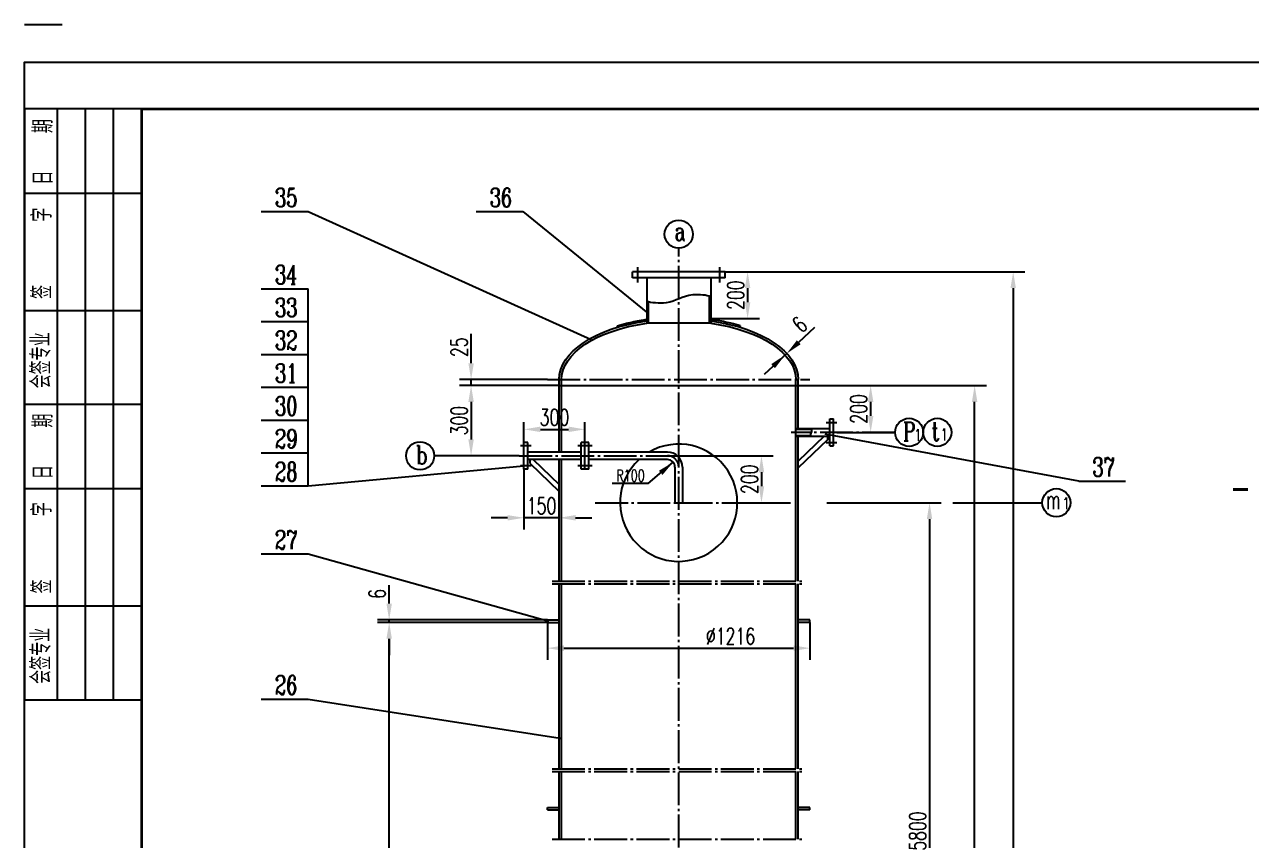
# Model space of a CAD drawing. Header units: millimetres. Extents: x 0 to 11880, y -160 to 16980.
# Drawn here: x 0 to 5234, y 13501 to 16980 of the extents above; entities that cross this region are included whole.
import ezdxf

# ---------------------------------------------------------------- set-up
doc = ezdxf.new("R2010")
doc.units = ezdxf.units.MM
doc.header["$LTSCALE"] = 10
doc.header["$MEASUREMENT"] = 0
doc.linetypes.add('CENW', pattern=[18, 14, -1.5, 1, -1.5])
doc.layers.add('1', color=2, linetype='CENW')
doc.layers.add('2', color=2, linetype='Continuous')
doc.styles.add('HZ', font='txt', dxfattribs={"width": 0.75, "bigfont": 'HZ'})
doc.styles.add('xtj', font='complex.shx', dxfattribs={"width": 0.7, "height": 70, "bigfont": 'hz5.shx'})
doc.dimstyles.new('xtj', dxfattribs={"dimtxt": 70, "dimasz": 70, "dimexe": 50, "dimexo": 0, "dimgap": 16, "dimtad": 1, "dimdec": 3, "dimdsep": 46, "dimtxsty": 'xtj', "dimcen": 0, "dimadec": 3, "dimazin": 2, "dimtfac": 0.6, "dimtdec": 3, "dimtmove": 0, "dimatfit": 3, "dimfxl": 0, "dimtolj": 1, "dimarcsym": 0})

# ---------------------------------------------------------------- blocks, each defined once
blk = doc.blocks.new('*D6')
at = {"color": 0, "linetype": 'ByBlock'}
for p, q in [((-7467.6, 12927.8), (-6978.8, 12927.8)), ((-7028.8, 12857.8), (-7028.8, 10197.8)), ((-7748.9, 10127.8), (-6978.8, 10127.8))]:
    blk.add_line(p, q, dxfattribs=at)
for points in [[(-7040.5, 12857.8), (-7017.2, 12857.8), (-7028.8, 12927.8)], [(-7040.5, 10197.8), (-7017.2, 10197.8), (-7028.8, 10127.8)]]:
    blk.add_solid(points, dxfattribs=at)
at = {"layer": 'Defpoints', "color": 0, "linetype": 'ByBlock'}
for p in [(-7467.6, 12927.8), (-7748.9, 10127.8), (-7028.8, 10127.8)]:
    blk.add_point(p, dxfattribs=at)
at = {"color": 0, "linetype": 'ByBlock', "insert": (-7079.8, 11527.8), "char_height": 70, "attachment_point": 5, "rotation": 90, "style": 'xtj'}
blk.add_mtext('\\A1;5800', dxfattribs=at)
blk = doc.blocks.new('*D7')
at = {"color": 0, "linetype": 'ByBlock'}
for p, q in [((-7588.9, 13427.8), (-6786.4, 13427.8)), ((-6836.4, 6497.8), (-6836.4, 13357.8)), ((-7588.9, 6427.8), (-6786.4, 6427.8))]:
    blk.add_line(p, q, dxfattribs=at)
for points in [[(-6848.1, 13357.8), (-6824.7, 13357.8), (-6836.4, 13427.8)], [(-6848.1, 6497.8), (-6824.7, 6497.8), (-6836.4, 6427.8)]]:
    blk.add_solid(points, dxfattribs=at)
at = {"layer": 'Defpoints', "color": 0, "linetype": 'ByBlock'}
for p in [(-7588.9, 13427.8), (-6836.4, 13427.8), (-7588.9, 6427.8)]:
    blk.add_point(p, dxfattribs=at)
at = {"color": 0, "linetype": 'ByBlock', "insert": (-6887.4, 9927.8), "char_height": 70, "attachment_point": 5, "rotation": 90, "style": 'xtj'}
blk.add_mtext('\\A1;13000', dxfattribs=at)
blk = doc.blocks.new('*D66')
at = {"color": 0, "linetype": 'ByBlock'}
for p, q in [((2988.2, 15926.1), (4267.5, 15926.1)), ((4217.5, 15856.1), (4217.5, 5851.3)), ((3404.7, 5781.3), (4267.5, 5781.3))]:
    blk.add_line(p, q, dxfattribs=at)
for points in [[(4205.9, 15856.1), (4229.2, 15856.1), (4217.5, 15926.1)], [(4205.9, 5851.3), (4229.2, 5851.3), (4217.5, 5781.3)]]:
    blk.add_solid(points, dxfattribs=at)
at = {"layer": 'Defpoints', "color": 0, "linetype": 'ByBlock'}
for p in [(2988.2, 15926.1), (3404.7, 5781.3), (4217.5, 5781.3)]:
    blk.add_point(p, dxfattribs=at)
at = {"color": 0, "linetype": 'ByBlock', "insert": (4166.5, 10853.7), "char_height": 70, "attachment_point": 5, "rotation": 90, "style": 'xtj'}
blk.add_mtext('\\A1;~19181', dxfattribs=at)
blk = doc.blocks.new('*D43')
at = {"color": 0, "linetype": 'ByBlock'}
for p, q in [((-8658.9, 12417.8), (-9384.1, 12417.8)), ((-9334.1, 7487.8), (-9334.1, 12347.8)), ((-8658.9, 7417.8), (-9384.1, 7417.8))]:
    blk.add_line(p, q, dxfattribs=at)
for points in [[(-9345.8, 12347.8), (-9322.4, 12347.8), (-9334.1, 12417.8)], [(-9345.8, 7487.8), (-9322.4, 7487.8), (-9334.1, 7417.8)]]:
    blk.add_solid(points, dxfattribs=at)
at = {"layer": 'Defpoints', "color": 0, "linetype": 'ByBlock'}
for p in [(-9334.1, 12417.8), (-8658.9, 12417.8), (-8658.9, 7417.8)]:
    blk.add_point(p, dxfattribs=at)
at = {"color": 0, "linetype": 'ByBlock', "insert": (-9385.1, 9917.8), "char_height": 70, "attachment_point": 5, "rotation": 90, "style": 'xtj'}
blk.add_mtext('\\A1;3x3000=9000', dxfattribs=at)
blk = doc.blocks.new('*D19')
at = {"color": 0, "linetype": 'ByBlock'}
for p, q in [((-8658.9, 12417.8), (-8658.9, 12257.7)), ((-7538.9, 12417.8), (-7538.9, 12257.7)), ((-8588.9, 12307.7), (-7608.9, 12307.7))]:
    blk.add_line(p, q, dxfattribs=at)
for points in [[(-8588.9, 12319.4), (-8588.9, 12296.1), (-8658.9, 12307.7)], [(-7608.9, 12319.4), (-7608.9, 12296.1), (-7538.9, 12307.7)]]:
    blk.add_solid(points, dxfattribs=at)
at = {"layer": 'Defpoints', "color": 0, "linetype": 'ByBlock'}
for p in [(-8658.9, 12417.8), (-7538.9, 12417.8), (-7538.9, 12307.7)]:
    blk.add_point(p, dxfattribs=at)
at = {"color": 0, "linetype": 'ByBlock', "insert": (-7877.8, 12358.7), "char_height": 70, "attachment_point": 5, "style": 'xtj'}
blk.add_mtext('\\A1;∅1216', dxfattribs=at)
blk = doc.blocks.new('*D26')
at = {"color": 0, "linetype": 'ByBlock'}
for p, q in [((2197.5, 15147.9), (2344, 15147.9)), ((2294, 15077.9), (2294, 15017.9)), ((2136.5, 14947.9), (2344, 14947.9))]:
    blk.add_line(p, q, dxfattribs=at)
for points in [[(2282.3, 15077.9), (2305.6, 15077.9), (2294, 15147.9)], [(2282.3, 15017.9), (2305.6, 15017.9), (2294, 14947.9)]]:
    blk.add_solid(points, dxfattribs=at)
at = {"layer": 'Defpoints', "color": 0, "linetype": 'ByBlock'}
for p in [(2197.5, 15147.9), (2136.5, 14947.9), (2294, 14947.9)]:
    blk.add_point(p, dxfattribs=at)
at = {"color": 0, "linetype": 'ByBlock', "insert": (2243, 15047.9), "char_height": 70, "attachment_point": 5, "rotation": 90, "style": 'xtj'}
blk.add_mtext('\\A1;200', dxfattribs=at)
blk = doc.blocks.new('*D64')
at = {"color": 0, "linetype": 'ByBlock'}
for p, q in [((-21759.2, 16409.7), (-21759.2, 16152.9)), ((-21829.2, 16202.9), (-21899.2, 16202.9)), ((-21609.2, 16202.9), (-21759.2, 16202.9)), ((-21539.2, 16202.9), (-21469.2, 16202.9))]:
    blk.add_line(p, q, dxfattribs=at)
for points in [[(-21829.2, 16214.5), (-21829.2, 16191.2), (-21759.2, 16202.9)], [(-21539.2, 16214.5), (-21539.2, 16191.2), (-21609.2, 16202.9)]]:
    blk.add_solid(points, dxfattribs=at)
at = {"layer": 'Defpoints', "color": 0, "linetype": 'ByBlock'}
for p in [(-21759.2, 16409.7), (-21609.2, 16315.7), (-21759.2, 16202.9)]:
    blk.add_point(p, dxfattribs=at)
at = {"color": 0, "linetype": 'ByBlock', "insert": (-21684.2, 16253.9), "char_height": 70, "attachment_point": 5, "style": 'xtj'}
blk.add_mtext('\\A1;150', dxfattribs=at)
blk = doc.blocks.new('*D65')
at = {"color": 0, "linetype": 'ByBlock'}
for p, q in [((-21759.2, 16524.7), (-21759.2, 16610)), ((-21499.2, 16524.7), (-21499.2, 16610)), ((-21689.2, 16580), (-21569.2, 16580))]:
    blk.add_line(p, q, dxfattribs=at)
for points in [[(-21689.2, 16591.7), (-21689.2, 16568.4), (-21759.2, 16580)], [(-21569.2, 16591.7), (-21569.2, 16568.4), (-21499.2, 16580)]]:
    blk.add_solid(points, dxfattribs=at)
at = {"layer": 'Defpoints', "color": 0, "linetype": 'ByBlock'}
for p in [(-21499.2, 16580), (-21759.2, 16524.7), (-21499.2, 16524.7)]:
    blk.add_point(p, dxfattribs=at)
at = {"color": 0, "linetype": 'ByBlock', "insert": (-21629.2, 16631), "char_height": 70, "attachment_point": 5, "style": 'xtj'}
blk.add_mtext('\\A1;300', dxfattribs=at)
blk = doc.blocks.new('*D27')
at = {"color": 2, "linetype": 'ByBlock'}
for p, q in [((-8146.9, 13127.8), (-7695.8, 13127.8)), ((-7745.8, 13057.8), (-7745.8, 12997.8)), ((-7836.4, 12927.8), (-7695.8, 12927.8))]:
    blk.add_line(p, q, dxfattribs=at)
for points in [[(-7757.4, 13057.8), (-7734.1, 13057.8), (-7745.8, 13127.8)], [(-7757.4, 12997.8), (-7734.1, 12997.8), (-7745.8, 12927.8)]]:
    blk.add_solid(points, dxfattribs=at)
at = {"layer": 'Defpoints', "color": 0, "linetype": 'ByBlock'}
for p in [(-8146.9, 13127.8), (-7836.4, 12927.8), (-7745.8, 12927.8)]:
    blk.add_point(p, dxfattribs=at)
at = {"color": 2, "linetype": 'ByBlock', "insert": (-7796.8, 13027.8), "char_height": 70, "attachment_point": 5, "rotation": 90, "style": 'xtj'}
blk.add_mtext('\\A1;200', dxfattribs=at)
blk = doc.blocks.new('*D14')
at = {"color": 0, "linetype": 'ByBlock'}
for p, q in [((-7588.9, 13427.8), (-7230.1, 13427.8)), ((-7280.1, 13357.8), (-7280.1, 13297.8)), ((-7423.9, 13227.8), (-7230.1, 13227.8))]:
    blk.add_line(p, q, dxfattribs=at)
for points in [[(-7291.7, 13357.8), (-7268.4, 13357.8), (-7280.1, 13427.8)], [(-7291.7, 13297.8), (-7268.4, 13297.8), (-7280.1, 13227.8)]]:
    blk.add_solid(points, dxfattribs=at)
at = {"layer": 'Defpoints', "color": 0, "linetype": 'ByBlock'}
for p in [(-7588.9, 13427.8), (-7423.9, 13227.8), (-7280.1, 13227.8)]:
    blk.add_point(p, dxfattribs=at)
at = {"color": 0, "linetype": 'ByBlock', "insert": (-7331.1, 13327.8), "char_height": 70, "attachment_point": 5, "rotation": 90, "style": 'xtj'}
blk.add_mtext('\\A1;200', dxfattribs=at)

msp = doc.modelspace()

# ---------------------------------------------------------------- linework, layer by layer
for p, q in [((2988.16053, 15926.13295), (2593.16053, 15926.13295)), ((2593.16053, 15900.13295), (2593.16053, 15926.13295)), ((2988.16053, 15900.13295), (2988.16053, 15926.13295)), ((2988.16053, 15900.13295), (2593.16053, 15900.13295)), ((2654.16053, 15900.13295), (2654.16053, 15706.13295)), ((2927.16053, 15900.13295), (2927.16053, 15706.13295)), ((2921.16053, 15821.55172), (2921.16053, 15706.13295)), ((2660.16053, 15797.83648), (2660.16053, 15706.13295)), ((2927.16053, 15706.13295), (2654.16053, 15706.13295)), ((2527.79046, 15695.20808), (2529.53491, 15689.46746)), ((3053.5306, 15695.20808), (3051.78615, 15689.46746)), ((2280.66053, 15157.13295), (2280.66053, 15466.13295)), ((2280.66053, 15441.13295), (3300.66053, 15441.13295)), ((2290.66053, 15157.13295), (2290.66053, 15466.13295)), ((3290.66053, 14607.13295), (3290.66053, 15466.13295)), ((3300.66053, 15257.13295), (3300.66053, 15466.13295)), ((3434.66053, 15298.63295), (3450.66053, 15298.63295)), ((3434.66053, 15183.63295), (3434.66053, 15298.63295)), ((3450.66053, 15183.63295), (3450.66053, 15298.63295)), ((3290.66053, 15257.13295), (3434.66053, 15257.13295)), ((3290.66053, 15254.13295), (3356.28652, 15254.13295)), ((2130.66053, 15083.63295), (2130.66053, 15198.63295)), ((2146.66053, 15198.63295), (2130.66053, 15198.63295)), ((2146.66053, 15083.63295), (2146.66053, 15198.63295)), ((2374.66053, 15083.63295), (2374.66053, 15198.63295)), ((2406.66053, 15198.63295), (2374.66053, 15198.63295)), ((2390.66053, 15083.63295), (2390.66053, 15198.63295)), ((2406.66053, 15083.63295), (2406.66053, 15198.63295)), ((3290.66053, 15228.13295), (3352.66198, 15228.13295)), ((3290.66053, 15225.13295), (3434.66053, 15225.13295)), ((3411.2942, 15225.13295), (3300.66053, 15118.65029)), ((3300.66053, 14607.13295), (3300.66053, 15225.13295)), ((3425.42832, 15209.77475), (3300.66053, 15089.68827)), ((3425.42832, 15225.13295), (3425.42832, 15209.77475)), ((3434.66053, 15183.63295), (3450.66053, 15183.63295)), ((2374.66053, 15157.13295), (2146.66053, 15157.13295)), ((2742.66053, 15157.13295), (2406.66053, 15157.13295)), ((2146.66053, 15083.63295), (2130.66053, 15083.63295)), ((2374.66053, 15125.13295), (2146.66053, 15125.13295)), ((2155.89274, 15125.13295), (2155.89274, 15109.77475)), ((2155.89274, 15109.77475), (2280.66053, 14989.68827)), ((2170.02687, 15125.13295), (2280.66053, 15018.65029)), ((2280.66053, 14607.13295), (2280.66053, 15125.13295)), ((2290.66053, 14607.13295), (2290.66053, 15125.13295)), ((2406.66053, 15083.63295), (2374.66053, 15083.63295)), ((2742.66053, 15125.13295), (2406.66053, 15125.13295)), ((2774.66053, 15093.13295), (2774.66053, 14941.13295)), ((2806.66053, 15093.13295), (2806.66053, 14941.13295)), ((2774.66053, 14941.13295), (2806.66053, 14941.13295)), ((2280.66053, 13807.13295), (2280.66053, 14595.13295)), ((2290.66053, 13807.13295), (2290.66053, 14595.13295)), ((3290.66053, 13807.13295), (3290.66053, 14595.13295)), ((3300.66053, 13807.13295), (3300.66053, 14595.13295)), ((2230.66053, 14441.13295), (2280.66053, 14441.13295)), ((2230.66053, 14431.13295), (2230.66053, 14441.13295)), ((2230.66053, 14431.13295), (2280.66053, 14431.13295)), ((3350.66053, 14441.13295), (3300.66053, 14441.13295)), ((3350.66053, 14431.13295), (3300.66053, 14431.13295)), ((3350.66053, 14431.13295), (3350.66053, 14441.13295)), ((2280.66053, 13507.13295), (2280.66053, 13795.13295)), ((2290.66053, 13507.13295), (2290.66053, 13795.13295)), ((3290.66053, 13507.13295), (3290.66053, 13795.13295)), ((3300.66053, 13507.13295), (3300.66053, 13795.13295)), ((2230.66053, 13631.13295), (2230.66053, 13641.13295)), ((2230.66053, 13641.13295), (2280.66053, 13641.13295)), ((2230.66053, 13631.13295), (2280.66053, 13631.13295)), ((3350.66053, 13641.13295), (3300.66053, 13641.13295)), ((3350.66053, 13631.13295), (3300.66053, 13631.13295)), ((3350.66053, 13631.13295), (3350.66053, 13641.13295))]:
    msp.add_line(p, q)
at = {"color": 0, "linetype": 'ByBlock'}
for p, q in [((1905.00799, 15536.13295), (1905.00799, 15661.17601)), ((3302.80324, 15625.13062), (3371.91444, 15689.38293)), ((3244.56114, 15570.98325), (3251.53642, 15577.46813)), ((3193.29432, 15523.32076), (3155.00182, 15487.72044)), ((2230.66053, 15466.13295), (1855.00799, 15466.13295)), ((2280.66053, 15441.13295), (1855.00799, 15441.13295)), ((2280.66053, 15441.13295), (1855.00799, 15441.13295)), ((1905.00799, 15441.13295), (1905.00799, 15466.13295)), ((1905.00799, 15371.13295), (1905.00799, 15211.13295)), ((1905.00799, 15371.13295), (1905.00799, 15301.13295)), ((2110.66053, 15141.13295), (1855.00799, 15141.13295)), ((2660.40117, 15023.15155), (2767.03368, 15113.86818)), ((1555.43316, 14511.13295), (1555.43316, 14589.6097)), ((2230.66053, 14441.13295), (1505.43316, 14441.13295)), ((2230.66053, 14431.13295), (1505.43316, 14431.13295)), ((1555.43316, 14431.13295), (1555.43316, 14441.13295)), ((1555.43316, 14361.13295), (1555.43316, 14291.13295))]:
    msp.add_line(p, q, dxfattribs=at)
for centre, radius, start, end in [((2790.66053, 14941.13295), 250, 132.60821753, 120.23128626), ((2742.66053, 15093.13295), 64, 0, 90), ((2742.66053, 15093.13295), 32, 0, 90)]:
    msp.add_arc(centre, radius, start, end)
at = {"extrusion": (0, 0, -1)}
for major_axis, ratio, start_param, end_param in [((-510, 0), 0.5098039216, 0, 1.2998461604), ((-500, 0), 0.5, 0, 1.2942862113), ((-510, 0), 0.5098039216, 1.8417464932, 3.1415926536), ((-500, 0), 0.5, 1.8473064423, 3.1415926536)]:
    msp.add_ellipse((2790.66053, 15466.13295), major_axis=major_axis, ratio=ratio, start_param=start_param, end_param=end_param, dxfattribs=at)
for points in [[(2527.79046, 15695.20808), (2540.77001, 15699.15217), (2554.08468, 15702.80301), (2588.4493, 15711.25217), (2609.87853, 15715.64156), (2638.91297, 15720.46103), (2646.09443, 15721.56497), (2653.31924, 15722.5881)], [(3053.5306, 15695.20808), (3040.55106, 15699.15217), (3027.23639, 15702.80301), (2992.87177, 15711.25217), (2971.44253, 15715.64156), (2942.40809, 15720.46103), (2935.22664, 15721.56497), (2928.00182, 15722.5881)]]:
    msp.add_open_spline(points, degree=3, knots=[1.03327171096, 1.03327171096, 1.03327171096, 1.03327171096, 1.12142520794, 1.12142520794, 1.2560232599, 1.2560232599, 1.29984616045, 1.29984616045, 1.29984616045, 1.29984616045])
at = {"color": 0, "linetype": 'ByBlock'}
for points in [[(3294.85949, 15633.67509), (3310.74699, 15616.58615), (3251.53642, 15577.46813)], [(3185.35057, 15531.86523), (3201.23806, 15514.77629), (3244.56114, 15570.98325)], [(1893.34132, 15536.13295), (1916.67466, 15536.13295), (1905.00799, 15466.13295)], [(1893.34132, 15371.13295), (1916.67466, 15371.13295), (1905.00799, 15441.13295)], [(1893.34132, 15371.13295), (1916.67466, 15371.13295), (1905.00799, 15441.13295)], [(1893.34132, 15211.13295), (1916.67466, 15211.13295), (1905.00799, 15141.13295)], [(2706.1577, 15077.39591), (2721.27714, 15059.62382), (2767.03368, 15113.86818)], [(1543.7665, 14511.13295), (1567.09983, 14511.13295), (1555.43316, 14441.13295)], [(1543.7665, 14361.13295), (1567.09983, 14361.13295), (1555.43316, 14431.13295)]]:
    msp.add_solid(points, dxfattribs=at)
at = {"layer": '1', "linetype": 'Continuous'}
for p, q in [((140, 14100), (140, 16620)), ((260, 14100), (260, 16620)), ((380, 14100), (380, 16620)), ((500, 16260), (0, 16260)), ((500, 15760), (0, 15760)), ((500, 15360), (0, 15360)), ((500, 15000), (0, 15000)), ((500, 14500), (0, 14500))]:
    msp.add_line(p, q, dxfattribs=at)
at = {"layer": '1'}
for p, q in [((2790.66053, 5731.29139), (2790.66053, 16026.13295)), ((2615.66053, 15880.13295), (2615.66053, 15946.13295)), ((2965.66053, 15880.13295), (2965.66053, 15946.13295)), ((2230.66053, 15466.13295), (3350.66053, 15466.13295)), ((3419.66053, 15283.63295), (3465.66053, 15283.63295)), ((3713.75921, 15241.13295), (3270.66053, 15241.13295)), ((2161.66053, 15183.63295), (2115.66053, 15183.63295)), ((2421.66053, 15183.63295), (2359.66053, 15183.63295)), ((3419.66053, 15198.63295), (3465.66053, 15198.63295)), ((2110.66053, 15141.13295), (2742.66053, 15141.13295)), ((2161.66053, 15098.63295), (2115.66053, 15098.63295)), ((2421.66053, 15098.63295), (2359.66053, 15098.63295)), ((2434.78442, 14941.13295), (3184.04079, 14941.13295)), ((2250.66053, 14607.13295), (3330.66053, 14607.13295)), ((2250.66053, 14595.13295), (3330.66053, 14595.13295)), ((2250.66053, 13807.13295), (3330.66053, 13807.13295)), ((2250.66053, 13795.13295), (3330.66053, 13795.13295)), ((2250.66053, 13507.13295), (3330.66053, 13507.13295))]:
    msp.add_line(p, q, dxfattribs=at)
at = {"layer": '1', "linetype": 'Continuous'}
msp.add_lwpolyline([(0, 16980), (160, 16980)], dxfattribs=at)
msp.add_lwpolyline([(0, 0), (0, 16820), (11880, 16820), (11880, 0)], close=True, dxfattribs=at)
at = {"layer": '1', "color": 1, "linetype": 'Continuous', "const_width": 12}
msp.add_lwpolyline([(500, 200), (11680, 200), (11680, 16620), (500, 16620), (500, 200)], dxfattribs=at)
at = {"layer": '1'}
msp.add_arc((2742.66053, 15093.13295), 48, 0, 90, dxfattribs=at)
at = {"layer": '2'}
for p, q in [((0, 16620), (0, 14100)), ((500, 16620), (0, 16620)), ((500, 14100), (500, 16620)), ((1009.9785, 16182.39489), (1209.9785, 16182.39489)), ((1209.9785, 16182.39489), (2417.31014, 15637.59625)), ((1926.09481, 16182.39489), (2126.09481, 16182.39489)), ((2126.09481, 16182.39489), (2658.40762, 15749.13846)), ((1009.9785, 15853.6967), (1209.9785, 15853.6967)), ((1209.9785, 15013.6967), (1209.9785, 15853.6967)), ((1009.9785, 15713.6967), (1209.9785, 15713.6967)), ((1009.9785, 15573.6967), (1209.9785, 15573.6967)), ((3210.0754, 15538.93076), (3251.53642, 15577.46813)), ((1009.9785, 15433.6967), (1209.9785, 15433.6967)), ((1009.9785, 15293.6967), (1209.9785, 15293.6967)), ((4497.13268, 15033.31909), (3415.41901, 15233.59859)), ((3646.22254, 15241.13295), (3713.75921, 15241.13295)), ((1009.9785, 15153.6967), (1209.9785, 15153.6967)), ((1855.00799, 15141.13295), (1747.52348, 15141.13295)), ((1209.9785, 15013.6967), (2130.66053, 15098.63295)), ((2660.40117, 15023.15155), (2506.79631, 15023.15155)), ((4497.13268, 15033.31909), (4697.13268, 15033.31909)), ((1009.9785, 15013.6967), (1209.9785, 15013.6967)), ((3178.37282, 14941.13295), (3267.44972, 14941.13295)), ((3960.2224, 14941.13295), (4341.57381, 14941.13295)), ((1009.9785, 14723.04), (1209.9785, 14723.04)), ((1209.9785, 14723.04), (2236.27702, 14436.13295)), ((1009.9785, 14104.15802), (1209.9785, 14104.15802)), ((1209.9785, 14104.15802), (2285.66053, 13936.65763))]:
    msp.add_line(p, q, dxfattribs=at)
at = {"layer": '2', "linetype": 'Continuous'}
msp.add_line((0, 14100), (500, 14100), dxfattribs=at)
at = {"layer": '2', "color": 1, "linetype": 'Continuous'}
msp.add_lwpolyline([(500, 200), (500, 16620), (11680, 16620), (11680, 200)], close=True, dxfattribs=at)
msp.add_lwpolyline([(500, 200), (500, 16620), (11680, 16620), (11680, 200)], close=True, dxfattribs=at)
at = {"layer": '2'}
for points in [[(5219.76672, 14997.54346, 12, 12, 0), (5154.81659, 14997.54346, 0, 0, 0), (5154.81659, 14930.0448, 20, 0, 0), (5154.81659, 14856.41901, 0, 0, 0)], [(4868.17806, 14864.13131, 0, 0, 0), (4974.50643, 14864.13131, 30, 0, 0), (5082.01866, 14864.13131, 0, 0, 0)]]:
    msp.add_lwpolyline(points, format="xyseb", dxfattribs=at)
for centre in [(2790.66053, 16086.13295), (3773.75921, 15241.13295), (3893.75921, 15241.13295), (1687.52348, 15141.13295), (4401.57381, 14941.13295)]:
    msp.add_circle(centre, 60, dxfattribs=at)
for points, knots in [([(2927.16053, 15819.27926), (2911.81915, 15826.27891), (2815.35096, 15836.02736), (2766.60073, 15784.08966), (2672.50453, 15793.45657), (2654.16053, 15799.59182)], [13.2394648167, 13.2394648167, 13.2394648167, 13.2394648167, 60.559240038, 147.552705304, 202.6764983794, 202.6764983794, 202.6764983794, 202.6764983794]), ([(3355.00554, 15257.13295), (3356.43088, 15254.13482), (3359.26715, 15246.37533), (3351.3028, 15235.92994), (3352.51425, 15228.09351), (3353.37359, 15225.13295)], [3.2650779965, 3.2650779965, 3.2650779965, 3.2650779965, 12.6914811538, 27.7021354027, 36.7202418252, 36.7202418252, 36.7202418252, 36.7202418252])]:
    msp.add_open_spline(points, degree=3, knots=knots, dxfattribs=at)
at = {"layer": 'Defpoints', "color": 0, "linetype": 'ByBlock'}
for p in [(3244.54202, 15571.00381), (3251.5173, 15577.48869), (3251.53642, 15577.46813), (1905.00799, 15466.13295), (2230.66053, 15466.13295), (2280.66053, 15441.13295), (2280.66053, 15441.13295), (1905.00799, 15141.13295), (2110.66053, 15141.13295), (2742.66053, 15093.13295), (2767.03368, 15113.86818), (1555.43316, 14441.13295), (2230.66053, 14441.13295), (2230.66053, 14431.13295)]:
    msp.add_point(p, dxfattribs=at)

# ---------------------------------------------------------------- texts
at = {"color": 0, "linetype": 'ByBlock', "char_height": 70, "attachment_point": 5, "style": 'xtj'}
for s, insert, rotation in [('\\A1;6', (3306.57839, 15700.65868), 42.91344018), ('25', (1854.00799, 15604.16162), 90), ('300', (1854.00799, 15291.13295), 90), ('\\A1;6', (1504.43316, 14552.27123), 90)]:
    msp.add_mtext(s, dxfattribs=dict(at, insert=insert, rotation=rotation))
at = {"color": 0, "linetype": 'ByBlock', "insert": (2585.1237, 15056.77142), "char_height": 50, "attachment_point": 5, "style": 'xtj'}
msp.add_mtext('R100', dxfattribs=at)
at = {"layer": '1', "style": 'HZ', "width": 0.75}
for s, p in [('期', (120.48563, 16516.82926)), ('日', (120.48563, 16297.31706)), ('字', (116.09834, 16139.26829)), ('签', (116.09834, 15810)), ('会签专业', (111.71106, 15428.53658)), ('期', (120.48563, 15261.2195)), ('日', (120.48563, 15041.70731)), ('字', (116.09834, 14883.65854)), ('签', (116.09834, 14554.39025)), ('会签专业', (111.71106, 14168.53659))]:
    msp.add_text(s, height=84, rotation=90, dxfattribs=at).set_placement(p)
at = {"layer": '2', "style": 'xtj'}
for s, height, width, p in [('35', 80, 0.7, (1068.22511, 16202.34036)), ('36', 80, 0.7, (1984.34143, 16202.34036)), ('a', 80, 0.7, (2772.35222, 16059.03092)), ('34', 80, 0.7, (1068.22511, 15873.64217)), ('33', 80, 0.7, (1068.22511, 15733.64217)), ('32', 80, 0.7, (1068.22511, 15593.64217)), ('31', 80, 0.7, (1068.22511, 15453.64217)), ('30', 80, 0.7, (1068.22511, 15313.64217)), ('P', 80, 0.7, (3747.65327, 15205.1194)), ('t', 80, 0.7, (3868.62791, 15205.1194)), ('29', 80, 0.7, (1068.22511, 15173.64217)), ('1', 50, 0.7, (3795.98068, 15205.1194)), ('1', 50, 0.7, (3908.18299, 15207.12426)), ('b', 80, 0.7, (1669.21516, 15105.1194)), ('37', 80, 0.7, (4555.3793, 15053.26457)), ('28', 80, 0.7, (1068.22511, 15033.64217)), ('m', 80, 0.6, (4358.00297, 14913.75654)), ('1', 50, 0.7, (4428.11837, 14913.75654)), ('27', 80, 0.7, (1068.22511, 14742.98547)), ('26', 80, 0.7, (1068.22511, 14124.10349))]:
    msp.add_text(s, height=height, dxfattribs=dict(at, width=width)).set_placement(p)

# ---------------------------------------------------------------- dimensions: what is measured, and where the dimension line sits
dim = msp.add_linear_dim(base=(3143.75081, 14941.13295), p1=(2742.66053, 15141.13295), p2=(3053.08447, 14941.13295), angle=90, dimstyle='xtj', override={"dimdec": 0, "dimzin": 1, "dimclrd": 2, "dimclre": 2, "dimclrt": 2, "dimtdec": 0, "dimtmove": 2, "dimtzin": 1})
dim.commit()
dim.dimension.update_dxf_attribs({"geometry": '*D27', "text_midpoint": (3092.75081, 15041.13295), "insert": (10889.53116, 2013.2837)})
at = {"layer": '2'}
for base, p1, p2, picture, middle, set_off in [((3084.61537, 15726.13295), (2988.16053, 15926.13295), (2927.16053, 15726.13295), '*D26', (3033.61537, 15826.13295), (790.66053, 778.18321)), ((3609.46656, 15241.13295), (3300.66053, 15441.13295), (3465.66053, 15241.13295), '*D14', (3558.46656, 15341.13295), (10889.53116, 2013.2837))]:
    dim = msp.add_linear_dim(base=base, p1=p1, p2=p2, angle=90, dimstyle='xtj', dxfattribs=at)
    dim.commit()
    dim.dimension.update_dxf_attribs({"geometry": picture, "text_midpoint": middle, "insert": set_off})
dim = msp.add_linear_dim(base=(4217.52447, 5781.29139), p1=(2988.16053, 15926.13295), p2=(3404.66053, 5781.29139), angle=90, text='~19181', dimstyle='xtj', dxfattribs=at)
dim.commit()
dim.dimension.update_dxf_attribs({"geometry": '*D66', "text_midpoint": (4217.52447, 10853.71217), "dimtype": 160})
for base, p1, p2, text, picture, middle in [((4053.12963, 15441.13295), (3300.66053, 8441.13295), (3300.66053, 15441.13295), '13000', '*D7', (4002.12963, 11941.13295)), ((3860.6861, 12141.13295), (3421.97437, 14941.13295), (3140.66053, 12141.13295), '5800', '*D6', (3809.6861, 13541.13295)), ((1555.43316, 14431.13295), (2230.66053, 9431.13295), (2230.66053, 14431.13295), '3x3000=9000', '*D43', (1504.43316, 11931.13295))]:
    dim = msp.add_linear_dim(base=base, p1=p1, p2=p2, angle=90, text=text, dimstyle='xtj', dxfattribs=at)
    dim.commit()
    dim.dimension.update_dxf_attribs({"geometry": picture, "text_midpoint": middle, "insert": (10889.53116, 2013.2837)})
for base, p1, p2, text, override, picture, middle in [((2390.66053, 15254.01759), (2130.66053, 15198.63295), (2390.66053, 15198.63295), '300', {"dimexe": 30, "dimtmove": 1}, '*D65', (2260.66053, 15305.01759)), ((2130.66053, 14876.82718), (2280.66053, 14989.68827), (2130.66053, 15083.63295), '150', {"dimse1": 1, "dimtmove": 1}, '*D64', (2205.66053, 14927.82718))]:
    dim = msp.add_linear_dim(base=base, p1=p1, p2=p2, text=text, dimstyle='xtj', override=override, dxfattribs=at)
    dim.commit()
    dim.dimension.update_dxf_attribs({"geometry": picture, "text_midpoint": middle, "insert": (23889.81176, -1326.02551)})
dim = msp.add_linear_dim(base=(3350.66053, 14321.00095), p1=(2230.66053, 14431.13295), p2=(3350.66053, 14431.13295), text='%%c1216', dimstyle='xtj', override={"dimpost": '%%c<>'}, dxfattribs=at)
dim.commit()
dim.dimension.update_dxf_attribs({"geometry": '*D19', "text_midpoint": (3011.73011, 14321.00095), "dimtype": 128, "insert": (10889.53116, 2013.2837)})

doc.saveas('drawing.dxf')
